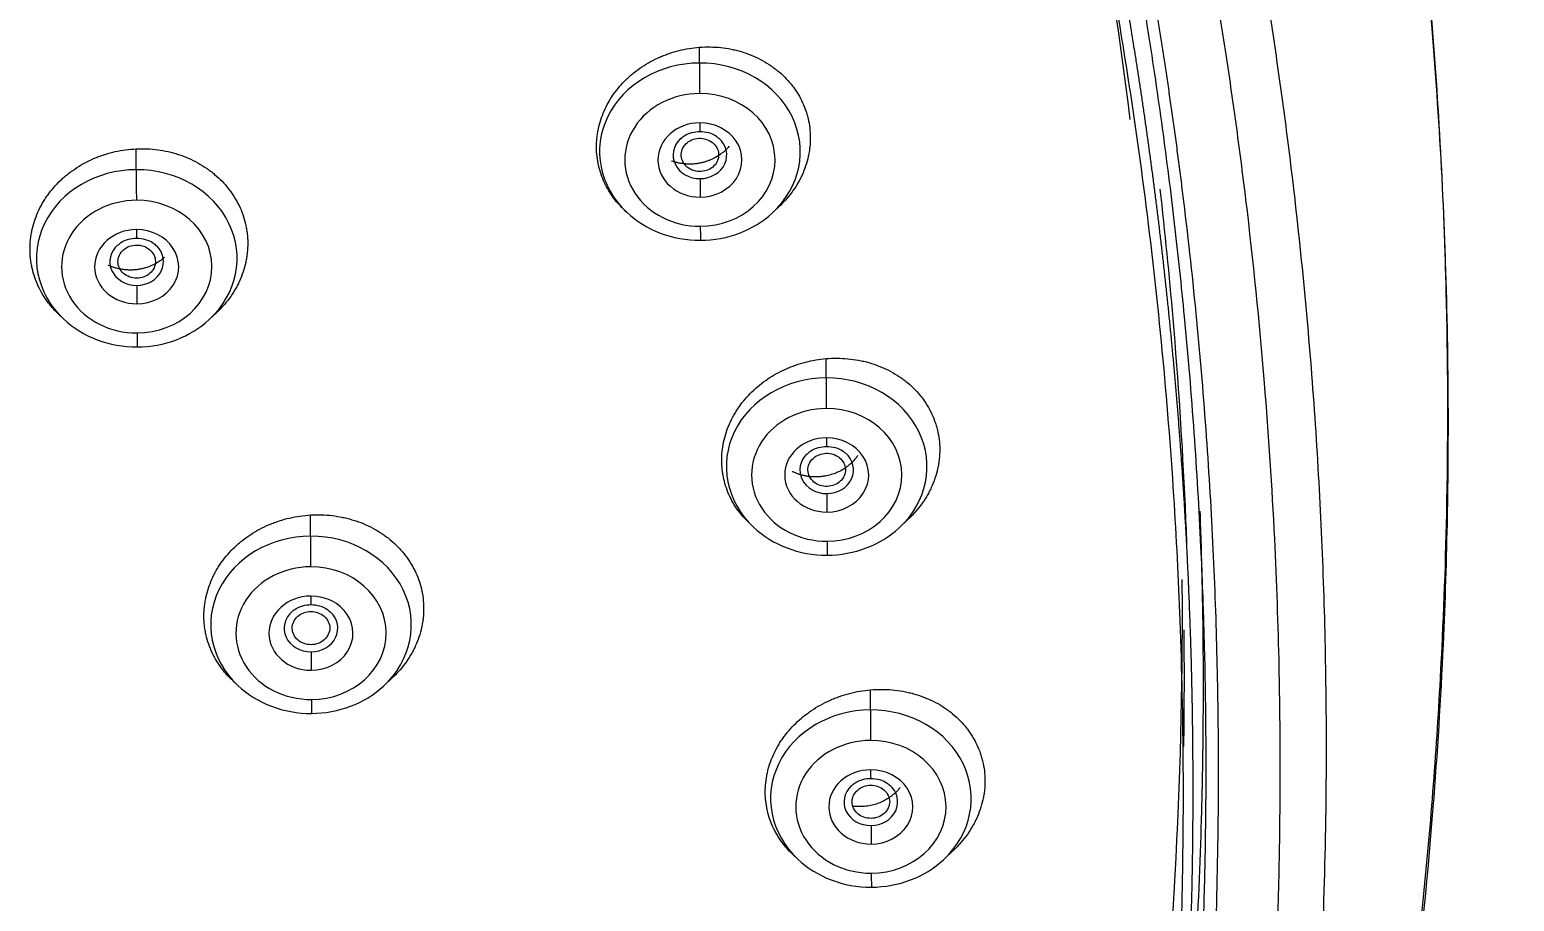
# Model space of a CAD drawing. Header units: millimetres. Extents: x 2433 to 4809, y -10272 to -6912.
# Drawn here: x 3248.96 to 3276.63, y -8402.25 to -8386.01 of the extents above; entities that cross this region are included whole.
import ezdxf

# ---------------------------------------------------------------- set-up
doc = ezdxf.new("R2010")
doc.units = ezdxf.units.MM
doc.layers.add('DIM', color=3, linetype='Continuous', lineweight=13)
doc.styles.add('ARIAL', font='arial.ttf')
doc.dimstyles.get("Standard").update_dxf_attribs({"dimtxt": 15, "dimasz": 15, "dimexe": 0.18, "dimexo": 0.0625, "dimgap": 4, "dimtad": 0, "dimtih": 1, "dimtoh": 1, "dimdec": 1, "dimdsep": 46, "dimtxsty": 'ARIAL', "dimcen": 0, "dimclrd": 3, "dimclre": 3, "dimclrt": 3, "dimadec": 0, "dimazin": 0, "dimtfac": 1, "dimtdec": 1, "dimtofl": 0, "dimtmove": 0, "dimatfit": 3, "dimfxl": 1, "dimtolj": 1, "dimtzin": 0, "dimarcsym": 0})

# ---------------------------------------------------------------- blocks, each defined once
blk = doc.blocks.new('*D46')
at = {"layer": 'Defpoints', "color": 0, "transparency": 16777216}
for p in [(3184.787, -7905.985), (3696.954, -9950.155), (3696.954, -9950.155)]:
    blk.add_point(p, dxfattribs=at)
at = {"layer": 'DIM', "color": 3, "lineweight": -2, "transparency": 16777216}
for p, q in [((3184.85, -7905.985), (3697.134, -7905.985)), ((3696.954, -7923.985), (3696.954, -8911.271)), ((3696.954, -9932.155), (3696.954, -8944.87)), ((3697.016, -9950.155), (3697.134, -9950.155))]:
    blk.add_line(p, q, dxfattribs=at)
at = {"layer": 'DIM', "color": 3, "transparency": 16777216}
for points in [[(3693.954, -7923.985), (3699.954, -7923.985), (3696.954, -7905.985)], [(3693.954, -9932.155), (3699.954, -9932.155), (3696.954, -9950.155)]]:
    blk.add_solid(points, dxfattribs=at)
at = {"layer": 'DIM', "color": 3, "transparency": 16777216, "insert": (3696.954, -8928.07), "char_height": 18, "attachment_point": 5, "style": 'ARIAL'}
blk.add_mtext('\\A1;(2280)', dxfattribs=at)

msp = doc.modelspace()

# ---------------------------------------------------------------- linework, layer by layer
at = {"linetype": 'Continuous', "lineweight": 13}
for p, q in [((3261.444, -8386.629), (3261.444, -8386.335)), ((3250.949, -8388.617), (3250.948, -8388.228)), ((3263.806, -8392.498), (3263.805, -8392.137)), ((3254.196, -8395.447), (3254.196, -8395.05)), ((3264.63, -8398.683), (3264.629, -8398.308))]:
    msp.add_line(p, q, dxfattribs=at)
at = {"linetype": 'Continuous', "lineweight": 18}
for p, q in [((3260.047, -8389.369), (3260.09, -8389.41)), ((3262.816, -8389.41), (3262.929, -8389.304)), ((3249.514, -8391.322), (3249.595, -8391.398)), ((3252.321, -8391.398), (3252.446, -8391.281)), ((3262.381, -8395.212), (3262.452, -8395.278)), ((3265.178, -8395.278), (3265.33, -8395.136)), ((3252.747, -8398.138), (3252.842, -8398.228)), ((3255.569, -8398.228), (3255.72, -8398.085)), ((3266.002, -8401.464), (3266.171, -8401.305)), ((3263.192, -8401.385), (3263.276, -8401.464))]:
    msp.add_line(p, q, dxfattribs=at)
at = {"linetype": 'Continuous', "lineweight": 13}
for centre, major_axis, ratio, start_param, end_param in [((3261.453, -8388.28), (-1.87, 0), 0.882948, 4.717224, 7.037094), ((3261.453, -8388.28), (-1.87, 0), 0.882948, 2.377964, 4.717224), ((3261.446, -8386.963), (0.002, -0.5), 0.00227, 3.979346, 5.201076), ((3261.453, -8388.434), (1.4, 0), 0.882948, 1.575631, 4.717224), ((3261.453, -8388.434), (1.4, 0), 0.882948, 4.717224, 7.858816), ((3261.453, -8388.435), (-0.783, 0), 0.882948, 4.717224, 7.858816), ((3261.453, -8388.435), (-0.783, 0), 0.882948, 1.575631, 4.717224), ((3261.449, -8387.603), (0.001, -0.3), 0.00227, 5.201076, 6.276176), ((3250.958, -8390.268), (-1.87, 0), 0.882948, 4.717224, 7.037094), ((3250.958, -8390.268), (-1.87, 0), 0.882948, 2.377964, 4.717224), ((3250.951, -8388.952), (0.002, -0.5), 0.00227, 3.979346, 5.201076), ((3261.457, -8388.986), (-0.001, 0.3), 0.00227, 0.828524, 2.059484), ((3250.958, -8390.423), (1.4, 0), 0.882948, 1.575631, 4.717224), ((3250.958, -8390.423), (1.4, 0), 0.882948, 4.717224, 7.858816), ((3261.46, -8389.436), (-0.002, 0.5), 0.00227, 2.059484, 3.281214), ((3250.957, -8390.424), (-0.783, 0), 0.882948, 4.717224, 7.858816), ((3250.957, -8390.424), (-0.783, 0), 0.882948, 1.575631, 4.717224), ((3250.954, -8389.592), (0.001, -0.3), 0.00227, 5.201076, 6.276176), ((3250.961, -8390.974), (-0.001, 0.3), 0.00227, 0.828524, 2.059484), ((3250.965, -8391.424), (-0.002, 0.5), 0.00227, 2.059484, 3.281214), ((3263.815, -8394.148), (-1.87, 0), 0.882948, 4.717224, 7.037094), ((3263.815, -8394.148), (-1.87, 0), 0.882948, 2.377964, 4.717224), ((3263.808, -8392.832), (0.002, -0.5), 0.00227, 3.979346, 5.201076), ((3263.815, -8394.303), (1.4, 0), 0.882948, 1.575631, 4.717224), ((3263.815, -8394.303), (1.4, 0), 0.882948, 4.717224, 7.858816), ((3263.815, -8394.304), (-0.783, 0), 0.882948, 4.717224, 7.858816), ((3263.815, -8394.304), (-0.783, 0), 0.882948, 1.575631, 4.717224), ((3263.811, -8393.472), (0.001, -0.3), 0.00227, 5.201076, 6.276176), ((3263.818, -8394.855), (-0.001, 0.3), 0.00227, 0.828524, 2.059484), ((3254.206, -8397.097), (-1.87, 0), 0.882948, 4.717224, 7.037094), ((3254.206, -8397.097), (-1.87, 0), 0.882948, 2.377964, 4.717224), ((3254.199, -8395.781), (0.002, -0.5), 0.00227, 3.979346, 5.201076), ((3263.822, -8395.304), (-0.002, 0.5), 0.00227, 2.059484, 3.281214), ((3254.206, -8397.252), (1.4, 0), 0.882948, 1.575631, 4.717224), ((3254.206, -8397.252), (1.4, 0), 0.882948, 4.717224, 7.858816), ((3254.205, -8397.253), (-0.783, 0), 0.882948, 4.717224, 7.858816), ((3254.205, -8397.253), (-0.783, 0), 0.882948, 1.575631, 4.717224), ((3254.201, -8396.421), (0.001, -0.3), 0.00227, 5.201076, 6.276176), ((3254.209, -8397.804), (-0.001, 0.3), 0.00227, 0.828524, 2.059484), ((3254.212, -8398.253), (-0.002, 0.5), 0.00227, 2.059484, 3.281214), ((3264.639, -8400.334), (-1.87, 0), 0.882948, 4.717224, 7.037094), ((3264.639, -8400.334), (-1.87, 0), 0.882948, 2.377964, 4.717224), ((3264.632, -8399.018), (0.002, -0.5), 0.00227, 3.979346, 5.201076), ((3264.639, -8400.488), (1.4, 0), 0.882948, 1.575631, 4.717224), ((3264.639, -8400.488), (1.4, 0), 0.882948, 4.717224, 7.858816), ((3264.638, -8400.49), (-0.783, 0), 0.882948, 4.717224, 7.858816), ((3264.638, -8400.49), (-0.783, 0), 0.882948, 1.575631, 4.717224), ((3264.634, -8399.658), (0.001, -0.3), 0.00227, 5.201076, 6.276176), ((3264.642, -8401.04), (-0.001, 0.3), 0.00227, 0.828524, 2.059484), ((3264.646, -8401.49), (-0.002, 0.5), 0.00227, 2.059484, 3.281214)]:
    msp.add_ellipse(centre, major_axis=major_axis, ratio=ratio, start_param=start_param, end_param=end_param, dxfattribs=at)
at = {"linetype": 'Continuous', "lineweight": 18}
for centre, major_axis, start_param, end_param in [((3261.453, -8388.342), (-0.5, 0), 5.53772, 7.858816), ((3261.453, -8388.342), (-0.5, 0), 1.575631, 3.936194), ((3261.453, -8388.28), (-1.87, 0), 0.753908, 1.575631), ((3261.453, -8388.28), (-1.87, 0), 1.575631, 2.377964), ((3250.957, -8390.33), (0.5, 0), 2.349395, 4.717224), ((3250.957, -8390.33), (0.5, 0), 4.717224, 7.03081), ((3250.958, -8390.268), (-1.87, 0), 0.753908, 1.575631), ((3250.958, -8390.268), (-1.87, 0), 1.575631, 2.377964), ((3263.815, -8394.21), (-0.5, 0), 5.53772, 7.858816), ((3263.815, -8394.21), (-0.5, 0), 1.575631, 3.936194), ((3263.815, -8394.148), (-1.87, 0), 0.753908, 1.575631), ((3263.815, -8394.148), (-1.87, 0), 1.575631, 2.377964), ((3254.205, -8397.16), (0.5, 0), 2.349395, 4.717224), ((3254.205, -8397.16), (0.5, 0), 4.717224, 7.03081), ((3254.206, -8397.097), (-1.87, 0), 0.753908, 1.575631), ((3254.206, -8397.097), (-1.87, 0), 1.575631, 2.377964), ((3264.638, -8400.396), (-0.5, 0), 5.53772, 7.858816), ((3264.638, -8400.396), (-0.5, 0), 1.575631, 3.936194), ((3264.639, -8400.334), (-1.87, 0), 0.753908, 1.575631), ((3264.639, -8400.334), (-1.87, 0), 1.575631, 2.377964)]:
    msp.add_ellipse(centre, major_axis=major_axis, ratio=0.882948, start_param=start_param, end_param=end_param, dxfattribs=at)
for points, knots in [([(3273.276, -8412.643), (3273.626, -8411.039), (3274.281, -8407.607), (3274.922, -8402.751), (3275.255, -8398.482), (3275.397, -8394.741), (3275.394, -8390.638), (3275.119, -8385.352), (3274.335, -8378.741), (3273.366, -8373.943), (3272.719, -8371.337)], [0, 0, 0, 0, 0.117716, 0.25099, 0.352131, 0.426129, 0.520809, 0.647882, 0.807678, 1, 1, 1, 1]), ([(3272.814, -8414.897), (3272.821, -8414.866), (3272.837, -8414.802), (3272.861, -8414.702), (3272.887, -8414.595), (3272.914, -8414.48), (3272.943, -8414.358), (3272.976, -8414.219), (3273.012, -8414.065), (3273.051, -8413.898), (3273.089, -8413.731), (3273.119, -8413.602), (3273.148, -8413.473), (3273.184, -8413.312), (3273.244, -8413.045), (3273.325, -8412.673), (3273.436, -8412.159), (3273.578, -8411.471), (3273.755, -8410.579), (3274.019, -8409.171), (3274.381, -8407.015), (3274.796, -8403.998), (3275.122, -8400.713), (3275.311, -8397.676), (3275.387, -8395.281), (3275.417, -8392.029), (3275.283, -8387.825), (3274.865, -8383.306), (3274.38, -8379.773), (3274.013, -8377.59), (3273.676, -8375.816), (3273.447, -8374.708), (3273.241, -8373.765), (3273.119, -8373.225), (3273.024, -8372.817), (3272.963, -8372.556), (3272.907, -8372.322), (3272.857, -8372.114), (3272.812, -8371.933), (3272.785, -8371.821), (3272.772, -8371.769)], [0, 0, 0, 0, 0.002171, 0.004516, 0.007035, 0.009729, 0.012596, 0.015638, 0.019552, 0.023466, 0.027381, 0.031295, 0.032613, 0.036399, 0.042653, 0.051373, 0.062561, 0.078737, 0.099561, 0.125031, 0.177164, 0.249871, 0.334641, 0.404573, 0.459667, 0.499922, 0.628918, 0.749709, 0.812986, 0.874861, 0.902264, 0.937412, 0.952781, 0.968698, 0.975467, 0.981616, 0.987143, 0.992049, 0.996335, 1, 1, 1, 1]), ([(3270.825, -8396.487), (3270.814, -8396.206), (3270.773, -8395.218), (3270.672, -8393.508), (3270.528, -8391.791), (3270.397, -8390.489), (3270.3, -8389.614), (3270.192, -8388.731), (3270.075, -8387.841), (3269.947, -8386.942), (3269.809, -8386.035), (3269.694, -8385.329), (3269.608, -8384.827), (3269.557, -8384.531), (3269.504, -8384.236), (3269.451, -8383.941), (3269.396, -8383.645), (3269.341, -8383.35), (3269.284, -8383.055), (3269.227, -8382.76), (3269.168, -8382.465), (3269.109, -8382.171), (3269.048, -8381.876), (3268.987, -8381.582), (3268.924, -8381.287), (3268.86, -8380.993), (3268.796, -8380.699), (3268.73, -8380.404), (3268.663, -8380.11), (3268.596, -8379.816), (3268.527, -8379.522), (3268.457, -8379.228), (3268.41, -8379.033), (3268.386, -8378.935)], [0, 0, 0, 0, 0.047726, 0.167597, 0.290251, 0.339411, 0.389064, 0.439208, 0.489861, 0.541029, 0.592717, 0.644928, 0.661811, 0.678696, 0.695582, 0.712471, 0.729361, 0.746253, 0.763148, 0.780045, 0.796945, 0.813847, 0.830752, 0.847661, 0.864573, 0.881488, 0.898406, 0.915328, 0.932254, 0.949184, 0.966119, 0.983057, 1, 1, 1, 1]), ([(3260.046, -8389.368), (3259.976, -8389.303), (3259.912, -8389.232), (3259.837, -8389.134), (3259.82, -8389.11), (3259.788, -8389.062), (3259.772, -8389.038), (3259.727, -8388.963), (3259.7, -8388.912), (3259.627, -8388.757), (3259.59, -8388.649), (3259.558, -8388.51), (3259.553, -8388.482), (3259.543, -8388.425), (3259.539, -8388.396), (3259.529, -8388.311), (3259.523, -8388.198), (3259.528, -8388.084), (3259.537, -8387.998), (3259.541, -8387.969), (3259.55, -8387.912), (3259.555, -8387.884), (3259.585, -8387.741), (3259.621, -8387.63), (3259.692, -8387.469), (3259.719, -8387.416), (3259.763, -8387.338), (3259.778, -8387.312), (3259.811, -8387.261), (3259.827, -8387.236), (3259.914, -8387.112), (3259.993, -8387.02), (3260.103, -8386.913), (3260.126, -8386.892), (3260.173, -8386.851), (3260.197, -8386.831), (3260.27, -8386.772), (3260.32, -8386.735), (3260.476, -8386.631), (3260.587, -8386.57), (3260.732, -8386.506), (3260.762, -8386.494), (3260.822, -8386.47), (3260.852, -8386.459), (3260.943, -8386.428), (3261.004, -8386.411), (3261.189, -8386.365), (3261.315, -8386.344), (3261.444, -8386.335)], [0, 0, 0, 0, 0.068941, 0.068941, 0.090101, 0.090101, 0.111262, 0.111262, 0.153582, 0.153582, 0.238224, 0.238224, 0.259385, 0.259385, 0.280545, 0.280545, 0.322866, 0.365187, 0.365187, 0.386347, 0.386347, 0.407508, 0.407508, 0.492149, 0.492149, 0.53447, 0.53447, 0.555631, 0.555631, 0.576791, 0.576791, 0.661433, 0.661433, 0.682593, 0.682593, 0.703754, 0.703754, 0.746075, 0.746075, 0.830716, 0.830716, 0.851877, 0.851877, 0.873037, 0.873037, 0.915358, 0.915358, 1, 1, 1, 1]), ([(3261.444, -8386.335), (3261.511, -8386.33), (3261.577, -8386.328), (3261.709, -8386.33), (3261.84, -8386.338), (3261.969, -8386.357), (3262.065, -8386.376), (3262.112, -8386.387), (3262.16, -8386.399), (3262.192, -8386.408), (3262.207, -8386.412), (3262.348, -8386.454), (3262.467, -8386.502), (3262.635, -8386.589), (3262.689, -8386.621), (3262.769, -8386.673), (3262.795, -8386.691), (3262.845, -8386.728), (3262.87, -8386.747), (3262.99, -8386.844), (3263.076, -8386.93), (3263.172, -8387.048), (3263.19, -8387.073), (3263.217, -8387.11), (3263.226, -8387.122), (3263.243, -8387.147), (3263.284, -8387.21), (3263.35, -8387.327), (3263.397, -8387.436), (3263.427, -8387.52), (3263.436, -8387.548), (3263.453, -8387.605), (3263.461, -8387.634), (3263.481, -8387.721), (3263.502, -8387.838), (3263.513, -8388.015), (3263.507, -8388.134), (3263.497, -8388.224), (3263.493, -8388.254), (3263.484, -8388.313), (3263.478, -8388.343), (3263.445, -8388.49), (3263.407, -8388.605), (3263.342, -8388.745), (3263.329, -8388.773), (3263.307, -8388.814), (3263.299, -8388.828), (3263.284, -8388.856), (3263.245, -8388.923), (3263.167, -8389.041), (3263.087, -8389.138), (3263.008, -8389.226), (3262.97, -8389.265), (3262.929, -8389.304)], [0, 0, 0, 0, 0.041916, 0.041916, 0.083831, 0.125747, 0.125747, 0.146704, 0.157183, 0.157183, 0.167662, 0.167662, 0.251493, 0.251493, 0.293409, 0.293409, 0.314367, 0.314367, 0.335324, 0.335324, 0.419155, 0.419155, 0.440113, 0.440113, 0.450592, 0.450592, 0.461071, 0.502986, 0.544902, 0.544902, 0.56586, 0.56586, 0.586818, 0.586818, 0.628733, 0.670649, 0.712564, 0.712564, 0.733522, 0.733522, 0.75448, 0.75448, 0.838311, 0.838311, 0.859269, 0.859269, 0.869747, 0.869747, 0.880226, 0.922142, 0.964057, 0.964057, 1, 1, 1, 1]), ([(3261.091, -8388.046), (3261.11, -8388.023), (3261.167, -8387.972), (3261.296, -8387.918), (3261.398, -8387.904), (3261.45, -8387.903)], [0, 0, 0, 0, 0.24821, 0.643629, 1, 1, 1, 1]), ([(3261.45, -8387.903), (3261.508, -8387.904), (3261.616, -8387.919), (3261.741, -8387.972), (3261.788, -8388.018), (3261.8, -8388.032)], [0, 0, 0, 0, 0.410705, 0.836907, 1, 1, 1, 1]), ([(3249.513, -8391.321), (3249.438, -8391.251), (3249.37, -8391.175), (3249.291, -8391.071), (3249.273, -8391.046), (3249.24, -8390.996), (3249.223, -8390.971), (3249.177, -8390.893), (3249.149, -8390.841), (3249.074, -8390.68), (3249.035, -8390.569), (3249.003, -8390.424), (3248.997, -8390.395), (3248.987, -8390.337), (3248.983, -8390.308), (3248.973, -8390.22), (3248.966, -8390.103), (3248.972, -8389.985), (3248.981, -8389.897), (3248.985, -8389.868), (3248.994, -8389.809), (3249, -8389.78), (3249.031, -8389.633), (3249.068, -8389.52), (3249.141, -8389.355), (3249.168, -8389.301), (3249.214, -8389.221), (3249.23, -8389.195), (3249.264, -8389.143), (3249.281, -8389.117), (3249.37, -8388.992), (3249.452, -8388.899), (3249.566, -8388.791), (3249.589, -8388.769), (3249.638, -8388.728), (3249.662, -8388.708), (3249.738, -8388.649), (3249.79, -8388.612), (3249.951, -8388.508), (3250.065, -8388.448), (3250.216, -8388.385), (3250.247, -8388.373), (3250.308, -8388.351), (3250.339, -8388.34), (3250.433, -8388.311), (3250.495, -8388.294), (3250.686, -8388.251), (3250.816, -8388.234), (3250.948, -8388.228)], [0, 0, 0, 0, 0.070907, 0.070907, 0.092022, 0.092022, 0.113138, 0.113138, 0.15537, 0.15537, 0.239833, 0.239833, 0.260948, 0.260948, 0.282064, 0.282064, 0.324296, 0.366527, 0.366527, 0.387643, 0.387643, 0.408759, 0.408759, 0.493222, 0.493222, 0.535453, 0.535453, 0.556569, 0.556569, 0.577685, 0.577685, 0.662148, 0.662148, 0.683264, 0.683264, 0.704379, 0.704379, 0.746611, 0.746611, 0.831074, 0.831074, 0.85219, 0.85219, 0.873305, 0.873305, 0.915537, 0.915537, 1, 1, 1, 1]), ([(3250.948, -8388.228), (3251.016, -8388.225), (3251.083, -8388.225), (3251.216, -8388.23), (3251.349, -8388.242), (3251.479, -8388.265), (3251.575, -8388.287), (3251.624, -8388.299), (3251.671, -8388.313), (3251.703, -8388.322), (3251.719, -8388.327), (3251.861, -8388.373), (3251.981, -8388.425), (3252.15, -8388.518), (3252.204, -8388.552), (3252.284, -8388.606), (3252.31, -8388.625), (3252.361, -8388.664), (3252.386, -8388.683), (3252.506, -8388.785), (3252.593, -8388.875), (3252.688, -8388.996), (3252.707, -8389.021), (3252.742, -8389.072), (3252.759, -8389.098), (3252.808, -8389.176), (3252.867, -8389.283), (3252.937, -8389.45), (3252.971, -8389.566), (3252.991, -8389.655), (3252.997, -8389.684), (3253.008, -8389.744), (3253.012, -8389.774), (3253.023, -8389.863), (3253.03, -8389.983), (3253.024, -8390.103), (3253.014, -8390.194), (3253.01, -8390.224), (3253.001, -8390.284), (3252.995, -8390.314), (3252.962, -8390.463), (3252.924, -8390.579), (3252.86, -8390.72), (3252.846, -8390.748), (3252.817, -8390.803), (3252.802, -8390.831), (3252.754, -8390.912), (3252.719, -8390.965), (3252.612, -8391.11), (3252.533, -8391.198), (3252.446, -8391.281)], [0, 0, 0, 0, 0.041911, 0.041911, 0.083822, 0.125733, 0.125733, 0.146689, 0.157167, 0.157167, 0.167645, 0.167645, 0.251467, 0.251467, 0.293378, 0.293378, 0.314334, 0.314334, 0.335289, 0.335289, 0.419111, 0.419111, 0.440067, 0.440067, 0.461023, 0.461023, 0.502934, 0.544845, 0.586756, 0.586756, 0.607712, 0.607712, 0.628667, 0.628667, 0.670578, 0.712489, 0.712489, 0.733445, 0.733445, 0.754401, 0.754401, 0.838223, 0.838223, 0.859178, 0.859178, 0.880134, 0.880134, 0.922045, 0.922045, 1, 1, 1, 1]), ([(3261.997, -8388.179), (3261.995, -8388.181), (3261.974, -8388.207), (3261.927, -8388.256), (3261.85, -8388.322), (3261.758, -8388.383), (3261.681, -8388.421), (3261.628, -8388.443), (3261.602, -8388.453), (3261.577, -8388.462), (3261.551, -8388.47), (3261.525, -8388.478), (3261.498, -8388.485), (3261.471, -8388.491), (3261.443, -8388.496), (3261.415, -8388.501), (3261.387, -8388.505), (3261.358, -8388.508), (3261.328, -8388.511), (3261.299, -8388.512), (3261.269, -8388.513), (3261.239, -8388.512), (3261.208, -8388.511), (3261.178, -8388.509), (3261.147, -8388.506), (3261.117, -8388.502), (3261.086, -8388.497), (3261.056, -8388.492), (3261.026, -8388.485), (3260.996, -8388.477), (3260.966, -8388.468), (3260.943, -8388.46), (3260.93, -8388.456), (3260.926, -8388.454)], [0, 0, 0, 0, 0.007724, 0.090688, 0.179052, 0.273394, 0.374639, 0.397225, 0.419898, 0.442671, 0.46556, 0.488581, 0.511751, 0.535089, 0.558616, 0.582354, 0.606326, 0.630556, 0.655059, 0.67982, 0.704818, 0.730035, 0.755449, 0.78104, 0.80679, 0.832678, 0.858685, 0.884796, 0.910994, 0.937264, 0.963594, 0.98997, 1, 1, 1, 1]), ([(3270.527, -8395.583), (3270.519, -8395.35), (3270.461, -8393.95), (3270.317, -8391.747), (3270.121, -8389.781), (3270.03, -8388.978)], [0, 0, 0, 0, 0.105865, 0.634475, 1, 1, 1, 1]), ([(3250.61, -8390.021), (3250.625, -8390.004), (3250.677, -8389.957), (3250.801, -8389.906), (3250.903, -8389.893), (3250.955, -8389.892)], [0, 0, 0, 0, 0.206446, 0.623832, 1, 1, 1, 1]), ([(3250.955, -8389.892), (3251.013, -8389.892), (3251.121, -8389.907), (3251.251, -8389.964), (3251.303, -8390.014), (3251.319, -8390.034)], [0, 0, 0, 0, 0.388964, 0.792604, 1, 1, 1, 1]), ([(3251.473, -8390.252), (3251.451, -8390.271), (3251.401, -8390.312), (3251.315, -8390.366), (3251.239, -8390.402), (3251.182, -8390.424), (3251.148, -8390.437), (3251.113, -8390.447), (3251.078, -8390.457), (3251.042, -8390.465), (3251.006, -8390.472), (3250.97, -8390.478), (3250.934, -8390.482), (3250.897, -8390.485), (3250.86, -8390.486), (3250.823, -8390.486), (3250.786, -8390.485), (3250.749, -8390.482), (3250.712, -8390.478), (3250.676, -8390.473), (3250.639, -8390.466), (3250.604, -8390.459), (3250.569, -8390.449), (3250.534, -8390.439), (3250.501, -8390.427), (3250.468, -8390.415), (3250.444, -8390.405), (3250.432, -8390.399), (3250.43, -8390.398)], [0, 0, 0, 0, 0.0816, 0.179775, 0.277087, 0.310055, 0.342848, 0.375496, 0.408034, 0.440498, 0.472926, 0.505361, 0.537844, 0.57042, 0.603134, 0.63599, 0.668941, 0.701936, 0.734929, 0.767874, 0.80073, 0.833459, 0.866027, 0.898405, 0.930569, 0.962498, 0.994169, 1, 1, 1, 1]), ([(3262.381, -8395.211), (3262.312, -8395.147), (3262.25, -8395.078), (3262.158, -8394.958), (3262.124, -8394.91), (3262.078, -8394.835), (3262.064, -8394.809), (3262.036, -8394.758), (3262.023, -8394.732), (3261.961, -8394.602), (3261.924, -8394.493), (3261.892, -8394.353), (3261.886, -8394.324), (3261.876, -8394.267), (3261.872, -8394.238), (3261.863, -8394.152), (3261.859, -8394.095), (3261.858, -8393.922), (3261.87, -8393.807), (3261.907, -8393.633), (3261.922, -8393.576), (3261.958, -8393.464), (3262, -8393.353), (3262.054, -8393.246), (3262.099, -8393.166), (3262.115, -8393.14), (3262.147, -8393.088), (3262.164, -8393.063), (3262.253, -8392.937), (3262.333, -8392.843), (3262.467, -8392.712), (3262.514, -8392.671), (3262.613, -8392.59), (3262.665, -8392.552), (3262.823, -8392.445), (3262.935, -8392.383), (3263.083, -8392.317), (3263.113, -8392.304), (3263.174, -8392.28), (3263.204, -8392.269), (3263.296, -8392.237), (3263.359, -8392.218), (3263.547, -8392.17), (3263.675, -8392.148), (3263.805, -8392.137)], [0, 0, 0, 0, 0.067026, 0.067026, 0.109434, 0.109434, 0.130638, 0.130638, 0.151841, 0.151841, 0.236657, 0.236657, 0.257861, 0.257861, 0.279065, 0.279065, 0.321473, 0.321473, 0.406289, 0.406289, 0.448697, 0.448697, 0.491105, 0.533513, 0.533513, 0.554717, 0.554717, 0.575921, 0.575921, 0.660737, 0.660737, 0.703145, 0.703145, 0.745552, 0.745552, 0.830368, 0.830368, 0.851572, 0.851572, 0.872776, 0.872776, 0.915184, 0.915184, 1, 1, 1, 1]), ([(3263.805, -8392.137), (3263.874, -8392.131), (3263.942, -8392.128), (3264.076, -8392.129), (3264.21, -8392.136), (3264.342, -8392.154), (3264.44, -8392.172), (3264.473, -8392.179), (3264.538, -8392.195), (3264.57, -8392.203), (3264.666, -8392.23), (3264.791, -8392.272), (3264.968, -8392.351), (3265.08, -8392.415), (3265.161, -8392.467), (3265.188, -8392.485), (3265.24, -8392.522), (3265.265, -8392.541), (3265.339, -8392.6), (3265.432, -8392.682), (3265.516, -8392.773), (3265.574, -8392.845), (3265.593, -8392.869), (3265.63, -8392.919), (3265.647, -8392.944), (3265.697, -8393.021), (3265.757, -8393.127), (3265.805, -8393.237), (3265.836, -8393.322), (3265.85, -8393.365), (3265.863, -8393.409), (3265.871, -8393.438), (3265.875, -8393.453), (3265.892, -8393.526), (3265.914, -8393.645), (3265.925, -8393.825), (3265.919, -8393.946), (3265.909, -8394.038), (3265.905, -8394.068), (3265.895, -8394.129), (3265.889, -8394.159), (3265.869, -8394.249), (3265.836, -8394.368), (3265.79, -8394.484), (3265.75, -8394.569), (3265.736, -8394.598), (3265.706, -8394.654), (3265.691, -8394.682), (3265.641, -8394.764), (3265.571, -8394.871), (3265.489, -8394.97), (3265.423, -8395.043), (3265.389, -8395.078), (3265.354, -8395.113), (3265.338, -8395.128), (3265.334, -8395.132), (3265.33, -8395.136)], [0, 0, 0, 0, 0.041957, 0.041957, 0.083914, 0.125871, 0.125871, 0.146849, 0.146849, 0.167827, 0.167827, 0.209784, 0.251741, 0.293698, 0.293698, 0.314677, 0.314677, 0.335655, 0.335655, 0.377612, 0.419569, 0.419569, 0.440547, 0.440547, 0.461526, 0.461526, 0.503482, 0.545439, 0.545439, 0.566418, 0.576907, 0.576907, 0.587396, 0.587396, 0.629353, 0.67131, 0.713267, 0.713267, 0.734245, 0.734245, 0.755224, 0.755224, 0.797181, 0.839137, 0.839137, 0.860116, 0.860116, 0.881094, 0.881094, 0.923051, 0.965008, 0.965008, 0.985986, 0.996476, 0.996476, 1, 1, 1, 1]), ([(3263.453, -8393.915), (3263.472, -8393.892), (3263.529, -8393.841), (3263.658, -8393.787), (3263.76, -8393.773), (3263.812, -8393.772)], [0, 0, 0, 0, 0.24821, 0.643629, 1, 1, 1, 1]), ([(3263.812, -8393.772), (3263.87, -8393.773), (3263.978, -8393.788), (3264.102, -8393.841), (3264.15, -8393.887), (3264.162, -8393.901)], [0, 0, 0, 0, 0.410705, 0.836907, 1, 1, 1, 1]), ([(3264.396, -8393.94), (3264.393, -8393.943), (3264.388, -8393.952), (3264.378, -8393.964), (3264.358, -8393.992), (3264.323, -8394.035), (3264.267, -8394.092), (3264.2, -8394.148), (3264.121, -8394.203), (3264.029, -8394.252), (3263.924, -8394.293), (3263.84, -8394.315), (3263.783, -8394.326), (3263.756, -8394.33), (3263.729, -8394.334), (3263.702, -8394.337), (3263.674, -8394.339), (3263.647, -8394.341), (3263.619, -8394.342), (3263.59, -8394.342), (3263.562, -8394.341), (3263.534, -8394.339), (3263.505, -8394.336), (3263.476, -8394.333), (3263.447, -8394.329), (3263.418, -8394.323), (3263.388, -8394.317), (3263.359, -8394.31), (3263.33, -8394.302), (3263.301, -8394.293), (3263.273, -8394.283), (3263.245, -8394.273), (3263.217, -8394.261), (3263.192, -8394.25), (3263.176, -8394.242), (3263.17, -8394.239)], [0, 0, 0, 0, 0.009911, 0.023154, 0.036421, 0.089602, 0.149215, 0.214758, 0.285397, 0.360634, 0.440961, 0.527165, 0.546396, 0.565701, 0.585091, 0.60458, 0.62418, 0.643908, 0.663779, 0.683811, 0.704023, 0.724433, 0.745065, 0.765927, 0.78701, 0.808294, 0.829765, 0.851403, 0.873193, 0.895117, 0.917159, 0.939304, 0.961536, 0.983841, 1, 1, 1, 1]), ([(3252.746, -8398.137), (3252.675, -8398.07), (3252.61, -8397.998), (3252.533, -8397.898), (3252.516, -8397.874), (3252.482, -8397.825), (3252.466, -8397.8), (3252.419, -8397.723), (3252.391, -8397.671), (3252.315, -8397.511), (3252.277, -8397.401), (3252.244, -8397.258), (3252.238, -8397.229), (3252.228, -8397.171), (3252.224, -8397.142), (3252.214, -8397.054), (3252.207, -8396.938), (3252.213, -8396.821), (3252.222, -8396.733), (3252.226, -8396.704), (3252.235, -8396.646), (3252.241, -8396.616), (3252.272, -8396.47), (3252.309, -8396.357), (3252.382, -8396.192), (3252.41, -8396.138), (3252.448, -8396.072), (3252.456, -8396.059), (3252.472, -8396.032), (3252.48, -8396.019), (3252.505, -8395.98), (3252.522, -8395.955), (3252.612, -8395.829), (3252.694, -8395.735), (3252.808, -8395.627), (3252.832, -8395.605), (3252.88, -8395.564), (3252.905, -8395.543), (3252.981, -8395.483), (3253.033, -8395.446), (3253.195, -8395.341), (3253.309, -8395.28), (3253.46, -8395.216), (3253.491, -8395.204), (3253.553, -8395.181), (3253.584, -8395.17), (3253.678, -8395.139), (3253.741, -8395.122), (3253.933, -8395.077), (3254.063, -8395.058), (3254.196, -8395.05)], [0, 0, 0, 0, 0.067974, 0.067974, 0.089157, 0.089157, 0.110339, 0.110339, 0.152704, 0.152704, 0.237434, 0.237434, 0.258616, 0.258616, 0.279798, 0.279798, 0.322163, 0.364528, 0.364528, 0.38571, 0.38571, 0.406893, 0.406893, 0.491622, 0.491622, 0.533987, 0.533987, 0.544578, 0.544578, 0.55517, 0.55517, 0.576352, 0.576352, 0.661082, 0.661082, 0.682264, 0.682264, 0.703446, 0.703446, 0.745811, 0.745811, 0.830541, 0.830541, 0.851723, 0.851723, 0.872906, 0.872906, 0.91527, 0.91527, 1, 1, 1, 1]), ([(3254.196, -8395.05), (3254.264, -8395.046), (3254.332, -8395.045), (3254.467, -8395.049), (3254.601, -8395.059), (3254.733, -8395.081), (3254.831, -8395.101), (3254.88, -8395.113), (3254.928, -8395.126), (3254.961, -8395.135), (3254.977, -8395.14), (3255.057, -8395.164), (3255.181, -8395.209), (3255.358, -8395.292), (3255.469, -8395.358), (3255.55, -8395.412), (3255.576, -8395.431), (3255.628, -8395.469), (3255.653, -8395.488), (3255.775, -8395.589), (3255.863, -8395.678), (3255.96, -8395.799), (3255.979, -8395.823), (3256.006, -8395.861), (3256.015, -8395.874), (3256.032, -8395.9), (3256.075, -8395.964), (3256.142, -8396.084), (3256.213, -8396.251), (3256.247, -8396.367), (3256.276, -8396.486), (3256.286, -8396.545), (3256.3, -8396.665), (3256.308, -8396.785), (3256.302, -8396.905), (3256.294, -8396.981), (3256.292, -8396.996), (3256.288, -8397.027), (3256.286, -8397.042), (3256.278, -8397.087), (3256.273, -8397.118), (3256.24, -8397.267), (3256.2, -8397.384), (3256.135, -8397.525), (3256.121, -8397.553), (3256.092, -8397.609), (3256.076, -8397.637), (3256.027, -8397.719), (3255.957, -8397.825), (3255.842, -8397.964), (3255.759, -8398.048), (3255.72, -8398.085)], [0, 0, 0, 0, 0.041984, 0.041984, 0.083968, 0.125953, 0.125953, 0.146945, 0.157441, 0.157441, 0.167937, 0.167937, 0.209921, 0.251905, 0.293889, 0.293889, 0.314881, 0.314881, 0.335873, 0.335873, 0.419842, 0.419842, 0.440834, 0.440834, 0.45133, 0.45133, 0.461826, 0.50381, 0.545794, 0.587778, 0.587778, 0.629763, 0.629763, 0.671747, 0.713731, 0.713731, 0.724227, 0.724227, 0.734723, 0.734723, 0.755715, 0.755715, 0.839684, 0.839684, 0.860676, 0.860676, 0.881668, 0.881668, 0.923652, 0.965636, 1, 1, 1, 1]), ([(3270.769, -8394.981), (3270.777, -8395.193), (3270.784, -8395.406), (3270.816, -8396.49), (3270.829, -8397.363), (3270.829, -8398.671), (3270.826, -8399.107), (3270.813, -8399.98), (3270.783, -8401.288), (3270.725, -8402.595), (3270.646, -8403.901), (3270.617, -8404.337), (3270.552, -8405.207), (3270.444, -8406.512), (3270.307, -8407.815), (3270.151, -8409.116), (3270.095, -8409.549), (3269.978, -8410.415), (3269.792, -8411.713), (3269.578, -8413.006), (3269.11, -8415.587), (3268.747, -8417.301), (3268.332, -8419.008)], [0, 0, 0, 0, 0.026369, 0.026369, 0.13455, 0.13455, 0.188641, 0.188641, 0.242732, 0.350913, 0.350913, 0.405003, 0.405003, 0.459094, 0.567275, 0.567275, 0.621366, 0.621366, 0.675456, 0.783638, 0.783638, 1, 1, 1, 1]), ([(3270.434, -8396.253), (3270.436, -8396.458), (3270.437, -8396.664), (3270.44, -8403.837), (3269.604, -8410.788), (3267.948, -8417.6)], [0, 0, 0, 0, 0.028625, 0.028625, 1, 1, 1, 1]), ([(3253.857, -8396.851), (3253.872, -8396.834), (3253.924, -8396.786), (3254.048, -8396.736), (3254.15, -8396.722), (3254.202, -8396.721)], [0, 0, 0, 0, 0.206446, 0.623832, 1, 1, 1, 1]), ([(3254.202, -8396.721), (3254.26, -8396.722), (3254.368, -8396.737), (3254.498, -8396.794), (3254.55, -8396.844), (3254.566, -8396.863)], [0, 0, 0, 0, 0.388964, 0.792604, 1, 1, 1, 1]), ([(3268.054, -8420.579), (3268.064, -8420.534), (3268.086, -8420.442), (3268.12, -8420.302), (3268.154, -8420.155), (3268.189, -8420.003), (3268.227, -8419.842), (3268.271, -8419.651), (3268.326, -8419.406), (3268.389, -8419.123), (3268.459, -8418.807), (3268.532, -8418.466), (3268.616, -8418.072), (3268.74, -8417.472), (3268.898, -8416.676), (3269.081, -8415.692), (3269.283, -8414.533), (3269.495, -8413.208), (3269.705, -8411.724), (3270.052, -8408.939), (3270.387, -8404.954), (3270.491, -8400.542), (3270.436, -8397.935), (3270.402, -8397.019)], [0, 0, 0, 0, 0.00583, 0.011907, 0.018231, 0.024802, 0.03162, 0.039039, 0.049575, 0.063226, 0.075626, 0.090289, 0.107216, 0.126407, 0.167506, 0.209597, 0.252681, 0.315894, 0.379032, 0.442096, 0.670486, 0.884255, 1, 1, 1, 1]), ([(3270.577, -8396.916), (3270.578, -8396.949), (3270.583, -8397.091), (3270.592, -8397.341), (3270.602, -8397.667), (3270.61, -8397.996), (3270.618, -8398.326), (3270.624, -8398.659), (3270.629, -8398.994), (3270.633, -8399.332), (3270.636, -8399.771), (3270.638, -8400.308), (3270.634, -8400.94), (3270.626, -8401.564), (3270.614, -8402.18), (3270.598, -8402.787), (3270.578, -8403.387), (3270.554, -8403.978), (3270.526, -8404.561), (3270.495, -8405.136), (3270.461, -8405.703), (3270.423, -8406.262), (3270.383, -8406.813), (3270.34, -8407.355), (3270.294, -8407.89), (3270.245, -8408.417), (3270.194, -8408.936), (3270.141, -8409.446), (3270.086, -8409.949), (3270.028, -8410.444), (3269.969, -8410.93), (3269.908, -8411.409), (3269.845, -8411.88), (3269.781, -8412.343), (3269.716, -8412.797), (3269.649, -8413.244), (3269.581, -8413.683), (3269.513, -8414.114), (3269.443, -8414.538), (3269.373, -8414.953), (3269.302, -8415.36), (3269.23, -8415.76), (3269.158, -8416.151), (3269.085, -8416.535), (3269.013, -8416.91), (3268.94, -8417.278), (3268.867, -8417.637), (3268.795, -8417.989), (3268.722, -8418.332), (3268.65, -8418.667), (3268.578, -8418.995), (3268.507, -8419.314), (3268.437, -8419.626), (3268.367, -8419.929), (3268.298, -8420.225), (3268.252, -8420.419), (3268.229, -8420.515)], [0, 0, 0, 0, 0.004234, 0.01786, 0.031579, 0.045394, 0.059303, 0.073308, 0.087408, 0.101603, 0.115894, 0.142827, 0.169417, 0.195667, 0.221577, 0.247149, 0.272384, 0.297283, 0.321848, 0.34608, 0.369979, 0.393547, 0.416784, 0.439691, 0.46227, 0.484519, 0.506441, 0.528036, 0.549303, 0.570245, 0.59086, 0.61115, 0.631114, 0.650754, 0.670069, 0.689059, 0.707724, 0.726065, 0.744082, 0.761775, 0.779144, 0.796184, 0.812892, 0.829269, 0.845315, 0.86103, 0.876414, 0.891467, 0.90619, 0.920582, 0.934643, 0.948375, 0.961776, 0.974847, 0.987589, 1, 1, 1, 1]), ([(3270.471, -8399.367), (3270.477, -8398.934), (3270.48, -8398.501), (3270.48, -8397.776), (3270.479, -8397.484), (3270.476, -8397.192)], [0, 0, 0, 0, 0.597301, 0.597301, 1, 1, 1, 1]), ([(3263.191, -8401.384), (3263.124, -8401.321), (3263.063, -8401.254), (3262.972, -8401.137), (3262.939, -8401.088), (3262.892, -8401.013), (3262.878, -8400.988), (3262.85, -8400.937), (3262.837, -8400.911), (3262.774, -8400.781), (3262.737, -8400.672), (3262.704, -8400.532), (3262.699, -8400.504), (3262.689, -8400.446), (3262.685, -8400.418), (3262.675, -8400.332), (3262.671, -8400.274), (3262.67, -8400.101), (3262.682, -8399.986), (3262.713, -8399.841), (3262.719, -8399.812), (3262.735, -8399.755), (3262.743, -8399.727), (3262.771, -8399.642), (3262.813, -8399.532), (3262.867, -8399.424), (3262.912, -8399.345), (3262.928, -8399.318), (3262.961, -8399.266), (3262.978, -8399.241), (3263.067, -8399.115), (3263.147, -8399.021), (3263.282, -8398.889), (3263.33, -8398.847), (3263.404, -8398.786), (3263.43, -8398.767), (3263.481, -8398.729), (3263.508, -8398.71), (3263.641, -8398.621), (3263.753, -8398.558), (3263.902, -8398.491), (3263.932, -8398.479), (3263.993, -8398.454), (3264.024, -8398.443), (3264.117, -8398.41), (3264.179, -8398.391), (3264.369, -8398.342), (3264.498, -8398.32), (3264.629, -8398.308)], [0, 0, 0, 0, 0.065401, 0.065401, 0.107882, 0.107882, 0.129123, 0.129123, 0.150364, 0.150364, 0.235328, 0.235328, 0.256569, 0.256569, 0.27781, 0.27781, 0.320291, 0.320291, 0.405255, 0.405255, 0.426496, 0.426496, 0.447737, 0.447737, 0.490219, 0.5327, 0.5327, 0.553941, 0.553941, 0.575182, 0.575182, 0.660146, 0.660146, 0.702627, 0.702627, 0.723868, 0.723868, 0.745109, 0.745109, 0.830073, 0.830073, 0.851314, 0.851314, 0.872555, 0.872555, 0.915036, 0.915036, 1, 1, 1, 1]), ([(3264.629, -8398.308), (3264.698, -8398.302), (3264.766, -8398.299), (3264.902, -8398.299), (3265.037, -8398.305), (3265.17, -8398.323), (3265.269, -8398.341), (3265.302, -8398.348), (3265.368, -8398.363), (3265.4, -8398.371), (3265.497, -8398.398), (3265.623, -8398.44), (3265.802, -8398.518), (3265.914, -8398.581), (3265.996, -8398.633), (3266.023, -8398.651), (3266.075, -8398.688), (3266.101, -8398.707), (3266.175, -8398.766), (3266.27, -8398.848), (3266.354, -8398.939), (3266.413, -8399.01), (3266.432, -8399.035), (3266.469, -8399.085), (3266.487, -8399.11), (3266.537, -8399.187), (3266.598, -8399.292), (3266.646, -8399.403), (3266.678, -8399.488), (3266.692, -8399.531), (3266.705, -8399.575), (3266.713, -8399.604), (3266.717, -8399.619), (3266.735, -8399.693), (3266.756, -8399.812), (3266.768, -8399.992), (3266.762, -8400.114), (3266.752, -8400.206), (3266.748, -8400.236), (3266.738, -8400.297), (3266.732, -8400.327), (3266.712, -8400.418), (3266.678, -8400.537), (3266.631, -8400.653), (3266.591, -8400.739), (3266.577, -8400.768), (3266.547, -8400.824), (3266.531, -8400.852), (3266.482, -8400.935), (3266.41, -8401.042), (3266.328, -8401.142), (3266.261, -8401.215), (3266.227, -8401.251), (3266.191, -8401.286), (3266.176, -8401.3), (3266.174, -8401.302), (3266.171, -8401.305)], [0, 0, 0, 0, 0.042, 0.042, 0.084, 0.126, 0.126, 0.147, 0.147, 0.168, 0.168, 0.21, 0.252, 0.294, 0.294, 0.315, 0.315, 0.336, 0.336, 0.378, 0.42, 0.42, 0.441, 0.441, 0.462, 0.462, 0.504001, 0.546001, 0.546001, 0.567001, 0.577501, 0.577501, 0.588001, 0.588001, 0.630001, 0.672001, 0.714001, 0.714001, 0.735001, 0.735001, 0.756001, 0.756001, 0.798001, 0.840001, 0.840001, 0.861001, 0.861001, 0.882001, 0.882001, 0.924001, 0.966001, 0.966001, 0.987001, 0.997501, 0.997501, 1, 1, 1, 1]), ([(3264.276, -8400.1), (3264.295, -8400.078), (3264.352, -8400.026), (3264.481, -8399.972), (3264.584, -8399.959), (3264.636, -8399.958)], [0, 0, 0, 0, 0.24821, 0.643629, 1, 1, 1, 1]), ([(3265.181, -8400.131), (3265.18, -8400.132), (3265.175, -8400.138), (3265.167, -8400.149), (3265.156, -8400.162), (3265.145, -8400.175), (3265.133, -8400.188), (3265.121, -8400.2), (3265.109, -8400.213), (3265.097, -8400.225), (3265.084, -8400.237), (3265.071, -8400.249), (3265.044, -8400.272), (3264.999, -8400.307), (3264.931, -8400.351), (3264.851, -8400.393), (3264.761, -8400.431), (3264.659, -8400.46), (3264.547, -8400.48), (3264.46, -8400.485), (3264.402, -8400.485), (3264.374, -8400.484), (3264.347, -8400.482), (3264.322, -8400.48), (3264.307, -8400.478), (3264.3, -8400.477)], [0, 0, 0, 0, 0.006369, 0.02444, 0.042567, 0.060746, 0.078973, 0.097246, 0.115562, 0.133918, 0.152311, 0.170739, 0.189199, 0.263199, 0.346149, 0.437351, 0.535644, 0.640334, 0.752107, 0.872059, 0.898818, 0.92568, 0.952661, 0.979779, 1, 1, 1, 1]), ([(3264.636, -8399.958), (3264.693, -8399.958), (3264.801, -8399.974), (3264.926, -8400.026), (3264.973, -8400.073), (3264.985, -8400.086)], [0, 0, 0, 0, 0.410705, 0.836907, 1, 1, 1, 1])]:
    msp.add_open_spline(points, degree=3, knots=knots, dxfattribs=at)
for points in [[(3269.471, -8387.682), (3269.047, -8384.248), (3268.416, -8380.833), (3267.579, -8377.439)], [(3261.139, -8388.476), (3261.118, -8388.439), (3261.095, -8388.358), (3261.114, -8388.234), (3261.186, -8388.129), (3261.296, -8388.055), (3261.429, -8388.024), (3261.567, -8388.04), (3261.691, -8388.105), (3261.749, -8388.17), (3261.768, -8388.205)], [(3261.768, -8388.205), (3261.787, -8388.24), (3261.809, -8388.32), (3261.792, -8388.446), (3261.721, -8388.552), (3261.611, -8388.625), (3261.477, -8388.656), (3261.34, -8388.642), (3261.217, -8388.579), (3261.159, -8388.513), (3261.139, -8388.476)], [(3250.635, -8390.448), (3250.617, -8390.41), (3250.599, -8390.328), (3250.626, -8390.205), (3250.704, -8390.105), (3250.819, -8390.036), (3250.954, -8390.012), (3251.091, -8390.034), (3251.21, -8390.106), (3251.264, -8390.173), (3251.28, -8390.209)], [(3251.28, -8390.209), (3251.297, -8390.245), (3251.315, -8390.326), (3251.289, -8390.451), (3251.211, -8390.553), (3251.097, -8390.621), (3250.962, -8390.645), (3250.825, -8390.624), (3250.707, -8390.555), (3250.653, -8390.486), (3250.635, -8390.448)], [(3263.474, -8394.279), (3263.464, -8394.239), (3263.462, -8394.155), (3263.511, -8394.038), (3263.608, -8393.951), (3263.734, -8393.9), (3263.872, -8393.896), (3264.002, -8393.938), (3264.106, -8394.026), (3264.146, -8394.101), (3264.156, -8394.139)], [(3264.156, -8394.139), (3264.166, -8394.176), (3264.167, -8394.259), (3264.119, -8394.379), (3264.022, -8394.467), (3263.897, -8394.518), (3263.759, -8394.522), (3263.628, -8394.481), (3263.525, -8394.395), (3263.485, -8394.319), (3263.474, -8394.279)], [(3253.856, -8397.159), (3253.855, -8397.118), (3253.875, -8397.036), (3253.952, -8396.932), (3254.068, -8396.865), (3254.204, -8396.841), (3254.339, -8396.864), (3254.456, -8396.931), (3254.535, -8397.037), (3254.555, -8397.118), (3254.556, -8397.156)], [(3254.556, -8397.156), (3254.556, -8397.195), (3254.536, -8397.276), (3254.459, -8397.383), (3254.343, -8397.451), (3254.207, -8397.475), (3254.072, -8397.452), (3253.955, -8397.386), (3253.876, -8397.282), (3253.856, -8397.2), (3253.856, -8397.159)], [(3264.289, -8400.396), (3264.289, -8400.355), (3264.308, -8400.273), (3264.386, -8400.169), (3264.502, -8400.102), (3264.637, -8400.078), (3264.773, -8400.101), (3264.889, -8400.167), (3264.968, -8400.274), (3264.989, -8400.354), (3264.989, -8400.393)], [(3264.989, -8400.393), (3264.989, -8400.432), (3264.97, -8400.512), (3264.892, -8400.619), (3264.776, -8400.687), (3264.641, -8400.711), (3264.505, -8400.688), (3264.388, -8400.622), (3264.309, -8400.519), (3264.289, -8400.437), (3264.289, -8400.396)]]:
    msp.add_open_spline(points, degree=3, dxfattribs=at)
at = {"linetype": 'Continuous', "lineweight": 13}
for points, knots in [([(3270.575, -8378.167), (3270.587, -8378.215), (3270.612, -8378.32), (3270.653, -8378.49), (3270.699, -8378.685), (3270.751, -8378.905), (3270.808, -8379.151), (3270.87, -8379.423), (3270.938, -8379.72), (3271.009, -8380.042), (3271.085, -8380.39), (3271.165, -8380.764), (3271.249, -8381.164), (3271.336, -8381.589), (3271.426, -8382.041), (3271.519, -8382.518), (3271.614, -8383.021), (3271.711, -8383.55), (3271.808, -8384.105), (3271.907, -8384.686), (3272.006, -8385.293), (3272.104, -8385.927), (3272.202, -8386.587), (3272.299, -8387.273), (3272.393, -8387.985), (3272.541, -8389.175), (3272.72, -8390.838), (3272.899, -8392.966), (3273.027, -8395.101), (3273.104, -8397.239), (3273.132, -8399.559), (3273.094, -8402.056), (3272.974, -8404.726), (3272.774, -8407.389), (3272.549, -8409.524), (3272.348, -8411.118), (3272.204, -8412.156), (3272.057, -8413.134), (3271.909, -8414.053), (3271.761, -8414.914), (3271.616, -8415.716), (3271.474, -8416.459), (3271.338, -8417.145), (3271.209, -8417.772), (3271.087, -8418.341), (3270.975, -8418.853), (3270.873, -8419.307), (3270.781, -8419.704), (3270.702, -8420.043), (3270.634, -8420.325), (3270.593, -8420.494), (3270.575, -8420.569)], [0, 0, 0, 0, 0.003449, 0.007503, 0.012164, 0.017431, 0.023303, 0.029782, 0.036867, 0.044558, 0.052855, 0.061758, 0.071267, 0.081382, 0.092103, 0.10343, 0.115364, 0.127903, 0.141048, 0.154799, 0.169157, 0.18412, 0.199689, 0.215865, 0.232646, 0.250034, 0.299927, 0.349883, 0.399902, 0.449985, 0.500131, 0.56279, 0.625351, 0.687814, 0.750179, 0.776013, 0.800484, 0.823593, 0.845339, 0.865722, 0.884743, 0.902401, 0.918696, 0.933629, 0.947198, 0.959405, 0.97025, 0.979731, 0.98785, 0.994607, 1, 1, 1, 1]), ([(3268.001, -8378.813), (3268.013, -8378.864), (3268.039, -8378.966), (3268.076, -8379.12), (3268.115, -8379.276), (3268.153, -8379.435), (3268.192, -8379.596), (3268.23, -8379.759), (3268.269, -8379.924), (3268.309, -8380.091), (3268.348, -8380.261), (3268.388, -8380.432), (3268.428, -8380.606), (3268.468, -8380.782), (3268.508, -8380.96), (3268.548, -8381.141), (3268.588, -8381.323), (3268.629, -8381.508), (3268.669, -8381.695), (3268.71, -8381.885), (3268.75, -8382.076), (3268.791, -8382.27), (3268.831, -8382.466), (3268.872, -8382.664), (3268.913, -8382.865), (3268.953, -8383.067), (3268.994, -8383.272), (3269.034, -8383.48), (3269.074, -8383.689), (3269.115, -8383.901), (3269.155, -8384.115), (3269.195, -8384.331), (3269.234, -8384.55), (3269.274, -8384.771), (3269.313, -8384.994), (3269.353, -8385.219), (3269.392, -8385.446), (3269.43, -8385.676), (3269.469, -8385.908), (3269.507, -8386.142), (3269.545, -8386.379), (3269.583, -8386.617), (3269.62, -8386.858), (3269.657, -8387.101), (3269.694, -8387.347), (3269.73, -8387.594), (3269.766, -8387.844), (3269.801, -8388.096), (3269.836, -8388.35), (3269.871, -8388.607), (3269.905, -8388.865), (3269.938, -8389.126), (3269.971, -8389.389), (3270.004, -8389.655), (3270.036, -8389.922), (3270.067, -8390.192), (3270.098, -8390.464), (3270.128, -8390.738), (3270.158, -8391.015), (3270.186, -8391.294), (3270.215, -8391.575), (3270.242, -8391.858), (3270.269, -8392.143), (3270.295, -8392.431), (3270.32, -8392.721), (3270.345, -8393.013), (3270.368, -8393.308), (3270.391, -8393.604), (3270.413, -8393.903), (3270.434, -8394.205), (3270.454, -8394.508), (3270.474, -8394.814), (3270.492, -8395.122), (3270.509, -8395.432), (3270.526, -8395.745), (3270.541, -8396.059), (3270.555, -8396.376), (3270.567, -8396.662), (3270.574, -8396.842), (3270.577, -8396.916)], [0, 0, 0, 0, 0.008496, 0.017112, 0.025848, 0.034704, 0.04368, 0.052777, 0.061994, 0.071331, 0.080789, 0.090367, 0.100065, 0.109883, 0.119822, 0.129882, 0.140062, 0.150362, 0.160783, 0.171325, 0.181988, 0.192771, 0.203675, 0.2147, 0.225846, 0.237112, 0.2485, 0.260009, 0.27164, 0.283391, 0.295264, 0.307257, 0.319369, 0.331601, 0.343953, 0.356424, 0.369014, 0.381724, 0.394553, 0.407502, 0.420569, 0.433756, 0.447062, 0.460486, 0.474029, 0.487691, 0.501472, 0.515371, 0.529389, 0.543525, 0.557779, 0.572151, 0.586641, 0.601251, 0.61598, 0.630828, 0.645795, 0.660882, 0.676088, 0.691414, 0.70686, 0.722426, 0.738111, 0.753917, 0.769843, 0.785889, 0.802056, 0.818343, 0.834751, 0.851281, 0.867931, 0.884702, 0.901596, 0.91861, 0.935747, 0.953006, 0.970386, 0.98789, 1, 1, 1, 1]), ([(3269.721, -8420.795), (3269.722, -8420.789), (3269.726, -8420.775), (3269.733, -8420.747), (3269.743, -8420.706), (3269.756, -8420.653), (3269.773, -8420.588), (3269.792, -8420.51), (3269.814, -8420.42), (3269.839, -8420.317), (3269.867, -8420.201), (3269.897, -8420.073), (3269.93, -8419.932), (3269.966, -8419.779), (3270.004, -8419.614), (3270.045, -8419.435), (3270.088, -8419.245), (3270.134, -8419.041), (3270.181, -8418.825), (3270.231, -8418.597), (3270.284, -8418.356), (3270.338, -8418.102), (3270.394, -8417.835), (3270.451, -8417.556), (3270.511, -8417.264), (3270.572, -8416.96), (3270.634, -8416.642), (3270.698, -8416.312), (3270.762, -8415.969), (3270.828, -8415.614), (3270.895, -8415.245), (3270.962, -8414.864), (3271.029, -8414.47), (3271.097, -8414.063), (3271.165, -8413.643), (3271.233, -8413.21), (3271.301, -8412.764), (3271.368, -8412.306), (3271.434, -8411.834), (3271.5, -8411.35), (3271.565, -8410.852), (3271.721, -8409.594), (3271.921, -8407.687), (3272.106, -8405.241), (3272.21, -8403.122), (3272.258, -8401.333), (3272.272, -8399.625), (3272.252, -8397.716), (3272.168, -8395.324), (3271.979, -8392.419), (3271.741, -8390.072), (3271.539, -8388.461), (3271.446, -8387.761), (3271.351, -8387.088), (3271.254, -8386.441), (3271.157, -8385.82), (3271.06, -8385.226), (3270.964, -8384.658), (3270.868, -8384.116), (3270.774, -8383.601), (3270.681, -8383.111), (3270.591, -8382.648), (3270.504, -8382.211), (3270.42, -8381.8), (3270.339, -8381.414), (3270.262, -8381.055), (3270.19, -8380.721), (3270.122, -8380.413), (3270.058, -8380.131), (3270, -8379.875), (3269.946, -8379.644), (3269.898, -8379.439), (3269.856, -8379.26), (3269.819, -8379.106), (3269.788, -8378.978), (3269.762, -8378.875), (3269.742, -8378.798), (3269.729, -8378.747), (3269.723, -8378.721), (3269.721, -8378.712)], [0, 0, 0, 0, 0.000377, 0.001056, 0.002035, 0.003315, 0.004897, 0.006779, 0.008963, 0.011447, 0.014233, 0.01732, 0.020708, 0.024397, 0.028386, 0.032676, 0.037267, 0.042158, 0.04735, 0.052843, 0.058637, 0.064731, 0.071127, 0.077823, 0.084821, 0.09212, 0.099719, 0.10762, 0.115821, 0.124324, 0.133127, 0.142231, 0.151636, 0.161342, 0.171349, 0.181657, 0.192265, 0.203175, 0.214385, 0.225896, 0.237707, 0.24982, 0.315449, 0.373268, 0.423277, 0.465478, 0.499871, 0.544125, 0.600558, 0.669171, 0.749965, 0.767191, 0.783803, 0.799801, 0.815184, 0.829953, 0.844107, 0.857647, 0.870573, 0.882883, 0.894579, 0.90566, 0.916127, 0.925978, 0.935215, 0.943837, 0.951844, 0.959237, 0.966016, 0.97218, 0.97773, 0.982666, 0.986987, 0.990694, 0.993785, 0.996261, 0.998122, 0.999369, 1, 1, 1, 1]), ([(3270.402, -8397.019), (3270.373, -8396.244), (3270.243, -8393.664), (3269.931, -8390.39), (3269.489, -8387.208), (3269.162, -8385.201), (3268.84, -8383.477), (3268.584, -8382.234), (3268.412, -8381.439), (3268.297, -8380.924), (3268.207, -8380.531), (3268.139, -8380.238), (3268.088, -8380.021), (3268.048, -8379.852), (3268.007, -8379.685), (3267.965, -8379.508), (3267.917, -8379.31), (3267.871, -8379.122), (3267.84, -8379), (3267.826, -8378.94)], [0, 0, 0, 0, 0.127599, 0.424894, 0.540154, 0.654738, 0.758262, 0.827227, 0.862418, 0.891198, 0.913568, 0.928277, 0.940381, 0.94988, 0.956772, 0.968445, 0.979541, 0.990059, 1, 1, 1, 1]), ([(3268.603, -8378.984), (3268.605, -8378.992), (3268.609, -8379.01), (3268.616, -8379.039), (3268.626, -8379.076), (3268.636, -8379.118), (3268.649, -8379.168), (3268.663, -8379.223), (3268.678, -8379.286), (3268.695, -8379.355), (3268.714, -8379.431), (3268.734, -8379.513), (3268.755, -8379.602), (3268.777, -8379.697), (3268.801, -8379.8), (3268.826, -8379.908), (3268.853, -8380.024), (3268.88, -8380.146), (3268.909, -8380.274), (3268.94, -8380.409), (3268.971, -8380.551), (3269.004, -8380.7), (3269.038, -8380.855), (3269.074, -8381.016), (3269.11, -8381.184), (3269.147, -8381.359), (3269.186, -8381.541), (3269.226, -8381.729), (3269.266, -8381.924), (3269.307, -8382.126), (3269.35, -8382.334), (3269.393, -8382.549), (3269.437, -8382.77), (3269.482, -8382.998), (3269.527, -8383.233), (3269.573, -8383.475), (3269.62, -8383.723), (3269.667, -8383.979), (3269.714, -8384.24), (3269.762, -8384.509), (3269.81, -8384.784), (3269.859, -8385.066), (3269.908, -8385.355), (3269.957, -8385.65), (3270.005, -8385.953), (3270.054, -8386.262), (3270.103, -8386.577), (3270.152, -8386.9), (3270.2, -8387.229), (3270.248, -8387.565), (3270.296, -8387.908), (3270.343, -8388.258), (3270.39, -8388.614), (3270.436, -8388.977), (3270.557, -8389.961), (3270.727, -8391.544), (3270.905, -8393.704), (3271.026, -8395.801), (3271.095, -8397.834), (3271.12, -8399.99), (3271.087, -8402.324), (3270.977, -8404.893), (3270.782, -8407.564), (3270.574, -8409.561), (3270.414, -8410.849), (3270.344, -8411.391), (3270.272, -8411.917), (3270.199, -8412.427), (3270.126, -8412.922), (3270.052, -8413.401), (3269.978, -8413.865), (3269.904, -8414.313), (3269.83, -8414.746), (3269.757, -8415.163), (3269.684, -8415.565), (3269.613, -8415.952), (3269.543, -8416.323), (3269.474, -8416.678), (3269.407, -8417.019), (3269.341, -8417.344), (3269.278, -8417.654), (3269.216, -8417.948), (3269.157, -8418.227), (3269.101, -8418.491), (3269.046, -8418.74), (3268.995, -8418.974), (3268.946, -8419.192), (3268.9, -8419.396), (3268.857, -8419.584), (3268.818, -8419.757), (3268.781, -8419.915), (3268.747, -8420.058), (3268.716, -8420.186), (3268.689, -8420.298), (3268.665, -8420.396), (3268.644, -8420.478), (3268.627, -8420.545), (3268.613, -8420.598), (3268.606, -8420.628), (3268.603, -8420.64)], [0, 0, 0, 0, 0.000562, 0.001285, 0.002167, 0.003209, 0.00441, 0.005772, 0.007293, 0.008974, 0.010815, 0.012816, 0.014977, 0.017298, 0.019778, 0.022418, 0.025218, 0.028178, 0.031297, 0.034575, 0.038013, 0.041611, 0.045368, 0.049284, 0.053361, 0.057596, 0.061991, 0.066546, 0.07126, 0.076134, 0.081168, 0.086361, 0.091714, 0.097227, 0.102899, 0.10873, 0.114721, 0.120872, 0.127182, 0.133652, 0.140281, 0.14707, 0.154018, 0.161125, 0.168392, 0.175819, 0.183405, 0.19115, 0.199054, 0.207118, 0.215341, 0.223724, 0.232266, 0.240967, 0.249828, 0.302948, 0.354511, 0.404519, 0.452975, 0.499882, 0.558611, 0.619866, 0.683651, 0.749973, 0.763338, 0.776338, 0.788972, 0.801241, 0.813144, 0.824681, 0.835852, 0.846658, 0.857098, 0.867172, 0.87688, 0.886221, 0.895197, 0.903807, 0.91205, 0.919927, 0.927438, 0.934583, 0.941361, 0.947773, 0.95382, 0.9595, 0.964814, 0.969762, 0.974344, 0.97856, 0.982409, 0.985892, 0.989007, 0.991756, 0.994139, 0.996154, 0.997803, 0.999085, 1, 1, 1, 1]), ([(3268.386, -8420.506), (3268.398, -8420.458), (3268.422, -8420.36), (3268.457, -8420.214), (3268.492, -8420.068), (3268.527, -8419.922), (3268.561, -8419.775), (3268.596, -8419.629), (3268.63, -8419.483), (3268.663, -8419.336), (3268.697, -8419.189), (3268.731, -8419.038), (3268.771, -8418.86), (3268.822, -8418.632), (3268.886, -8418.339), (3268.963, -8417.979), (3269.079, -8417.431), (3269.232, -8416.675), (3269.42, -8415.693), (3269.618, -8414.589), (3269.809, -8413.434), (3269.98, -8412.301), (3270.124, -8411.264), (3270.244, -8410.322), (3270.342, -8409.477), (3270.453, -8408.448), (3270.57, -8407.203), (3270.685, -8405.709), (3270.775, -8404.215), (3270.839, -8402.721), (3270.877, -8401.227), (3270.891, -8399.557), (3270.873, -8397.977), (3270.84, -8396.896), (3270.825, -8396.487)], [0, 0, 0, 0, 0.006193, 0.012386, 0.018578, 0.02477, 0.030961, 0.037151, 0.043341, 0.049531, 0.055719, 0.061908, 0.068702, 0.078286, 0.090659, 0.10582, 0.123768, 0.159932, 0.201142, 0.247401, 0.298727, 0.346009, 0.389254, 0.42846, 0.463622, 0.494727, 0.556704, 0.618627, 0.680497, 0.742319, 0.804092, 0.865821, 0.949313, 1, 1, 1, 1])]:
    msp.add_open_spline(points, degree=3, knots=knots, dxfattribs=at)

# ---------------------------------------------------------------- dimensions: what is measured, and where the dimension line sits
at = {"layer": 'DIM', "color": 3}
dim = msp.add_linear_dim(base=(3696.954, -9950.155), p1=(3184.787, -7905.985), p2=(3696.954, -9950.155), angle=90, text='(2280)', dimstyle='Standard', override={"dimtxt": 18, "dimasz": 18, "dimgap": 5}, dxfattribs=at)
dim.commit()
dim.dimension.update_dxf_attribs({"geometry": '*D46', "text_midpoint": (3696.954, -8928.07)})

doc.saveas('drawing.dxf')
